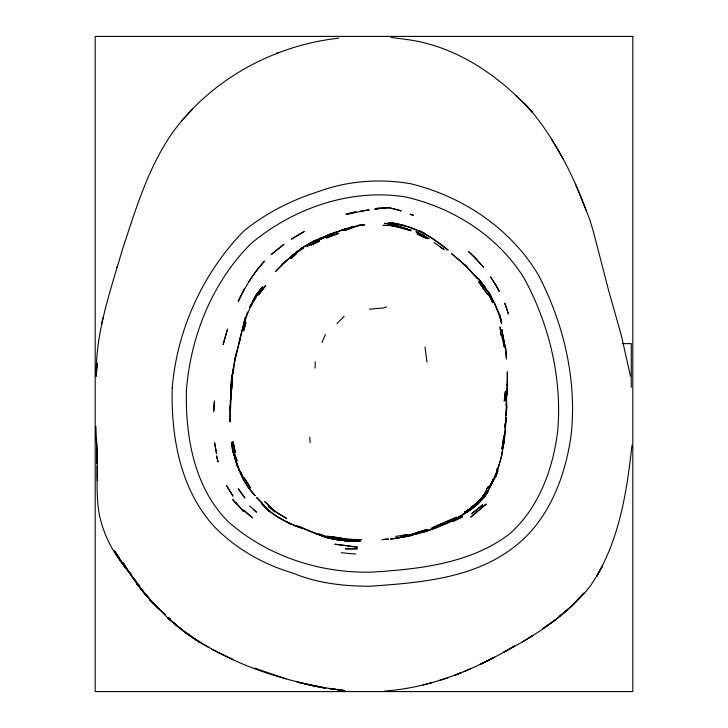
<?xml version="1.0" encoding="UTF-8"?>
<svg xmlns="http://www.w3.org/2000/svg" width="728" height="728" viewBox="0 0 728 728"><rect width="100%" height="100%" fill="white"/><g stroke="black" fill="none" stroke-linecap="round" stroke-linejoin="round"><path stroke-width="1.09" d="M506.579 411.757L506.561 400.7L505.068 433.697M96.342 437.856C98.599 462.744 95.222 487.951 98.935 512.658C103.431 536.054 115.206 557.575 131.759 574.61M507.225 385.785L507.261 383.856L507.143 385.858M230.13 407.325L230.057 410.619L230.248 406.188M233.16 373.109L235.026 359.068L236.573 352.579C233.096 365.21 231.941 378.16 231.076 391.191L231.568 379.816L232.478 374.565M315.078 368.022L315.269 361.734M230.403 402.866L230.594 398.434L230.421 401.028M213.759 409.764L213.668 411.356L214.451 400.964L213.759 409.764L214.032 406.388M507.025 387.851L506.788 391.846L507.034 388.788M506.442 410.237L506.788 405.778L506.005 415.597M232.66 373.519L233.006 369.387M230.694 397.388L231.286 391.091L230.039 421.84L229.839 407.471L230.967 396.087L230.721 397.652M631.922 445.5C626.608 494.367 618.4 545.945 589.534 587.087C566.684 615.151 535.699 635.517 503.858 652.088L514.669 645.945C475.111 669.46 431.276 687.678 384.966 690.999M96.305 371.999L97.206 363.354L96.314 376.312C95.304 332.459 110.547 290.718 122.504 249.204C135.854 209.2 148.057 167.613 172.536 132.651C211.311 79.379 273.619 45.373 338.802 38.156M506.424 418.473L503.649 444.089L504.968 434.807M507.334 390.991L506.752 395.304L507.389 371.853L507.525 386.049M101.547 324.724L103.067 317.654M243.816 327.209L245.336 321.767L242.906 330.339M244.462 324.242L242.697 330.248L243.616 327.136M116.862 267.576L117.536 265.474M247.502 312.066L244.371 320.911L243.798 324.015L245.291 317.799L234.398 361.661L240.568 337.364L239.285 341.814C242.906 324.834 248.812 308.445 257.166 293.22L252.489 302.075L255.619 295.877L262.799 286.614L257.312 293.42M321.994 342.533L325.352 334.398M238.265 301.219L244.199 289.107L238.265 301.219C245.209 286.777 253.672 273 264.473 261.115L256.12 271.116L248.566 281.945M249.931 306.761L252.88 301.301M249.859 306.87L251.306 303.967M250.305 307.607L253.344 301.801M486.386 491.773L481.272 498.88L486.386 491.773L482.236 497.561M482.71 497.679L487.76 490.863L476.649 504.449L478.323 502.575M255.619 295.877L259.177 291.1M181.909 120.63L192.592 109.054M470.789 509.664L462.617 514.496C473.018 509.309 482.045 501.346 488.115 491.4C465.765 521.603 426.189 533.815 390.545 539.12L410.738 535.435L427.573 530.676L425.088 531.613L457.402 518.099L450.541 521.567L461.188 515.533M477.595 504.213L479.779 501.947M337.019 323.56L344.107 316.38M473.819 507.634L478.651 503.048M296.114 253.153L290.29 258.413L296.114 253.153L295.65 253.453L303.649 248.157M555.528 619.71L542.924 628.564L555.528 619.71L566.466 610.701M468.049 509.964L471.18 507.853L464.573 512.039L468.35 509.755M461.47 515.379L450.404 521.539L455.173 519.373L472.754 508.089L466.612 512.148M527.9 638.547L532.123 635.853L522.613 641.896M313.577 241.214L301.683 248.084L313.577 241.214L323.196 237.219L313.331 241.35M306.788 246.91L314.887 242.224M326.08 237.665L333.87 234.361M485.694 661.652L494.621 657.184M424.633 531.968L435.481 527.645M432.559 529.019L438.001 526.481M445.691 523.65L455.173 519.373M321.621 237.901L311.457 242.624L343.571 229.438L353.517 226.353M463.609 671.789L470.716 668.677M322.577 237.474L328.374 234.68L336.445 232.077L331.158 233.843M276.704 53.235L278.196 52.589M348.384 229.274L352.944 227.464L344.253 230.458L348.384 229.274L347.638 229.493M330.157 234.216L326.171 235.981L343.571 229.438L347.311 228.474L340.877 230.558L363.254 224.688L356.338 225.735M438.793 680.644L447.866 677.75M386.541 306.952L383.019 308.035L369.333 309.173M423.105 684.984L432.032 682.573M348.657 213.859L347.292 214.196L369.196 209.801L360.114 211.184M408.763 536.117L410.274 535.808L396.505 538.01L408.008 536.272M403.376 535.271L407.443 534.67L395.841 536.39M350.459 540.04L361.789 539.685L347.429 539.257L339.312 537.901L347.429 539.257L355.282 539.639M622.285 343.625L631.258 343.625L631.258 387.378M331.222 538.838L348.858 541.086L360.406 541.141C344.963 540.904 329.101 539.43 314.805 533.169L326.563 537.4L339.849 540.367L321.994 535.999L330.194 538.52L322.049 535.726L330.012 538.447M341.186 552.725L355.819 554.072M345.19 690.854C281.618 682.172 216.398 661.051 167.695 617.908L177.359 626.062L167.695 617.908M391.173 37.447L406.925 39.53M393.921 223.296L388.615 222.577C411.156 224.615 431.194 235.754 448.184 250.15L430.039 236.855L419.892 230.922L425.061 233.67L409.9 227.427L393.921 223.296L403.221 225.252M395.413 226.335L389.171 225.261L382.974 225.416L388.452 225.289L398.917 227.145L411.202 230.721L395.413 226.335L396.924 226.672M406.797 39.503C456.356 46.092 499.208 75.676 532.123 111.966C555.928 141.268 573.236 175.494 586.377 210.756M310.92 685.448L297.115 682.054L325.48 688.224L309.573 685.057L322.495 687.651M397.806 225.962L388.352 224.643L398.789 226.344L411.156 230.357L397.806 225.962L400.973 227.018M341.487 539.885L348.858 541.086L335.845 539.111L345.791 540.986L340.567 539.639M285.958 678.787L254.582 668.113M294.321 525.47L303.176 528.555L300.182 527.509M318.764 533.67L327.855 537M285.749 521.576L297.87 526.845C284.566 521.767 271.344 514.714 261.816 503.858L269.069 511.074L264.291 505.405L262.244 503.676L269.069 511.074M232.924 659.35L211.493 649.221M288.224 522.813L291.182 524.333L275.648 515.606L277.705 516.816L267.922 509.982L269.915 511.857L265.866 507.916M208.208 647.11C193.93 639.521 180.89 629.811 169.069 618.8L183.456 631.103L198.753 641.605M440.167 246.865L444.08 249.567L434.015 242.588M270.097 507.689L277.45 513.113L286.423 518.345L274.893 511.22L264.81 501.729L274.893 511.22M268.941 506.915L268.132 506.224L274.602 511.82M136.591 582.063L128.037 570.825L123.278 562.808C134.362 582.182 148.239 600.109 165.393 614.478M168.723 617.426L170.352 618.882M253.335 509.318L256.502 512.23L249.595 505.869M516.088 95.632L525.043 104.077L532.332 112.148M168.186 618.39L149.686 599.599L158.931 608.735M155.21 604.886L146.965 596.323L136.491 583.319L146.965 596.323L158.203 607.998L156.711 606.442M474.82 275.603L464.91 265.001L477.386 278.478L469.933 270.079M127.6 569.888L124.142 565.947L114.514 550.823L125.252 567.549L139.885 586.386L138.566 584.657M150.651 600.491L136.491 583.319M480.717 281.618L490.572 295.004L494.103 302.675L488.506 292.492L490.572 295.004C484.948 288.77 481.345 281.035 475.029 275.348L485.576 288.006L478.514 278.66L482.309 283.774M482.2 286.659L478.696 281.827L487.842 294.722L482.2 286.659L484.211 289.589M118.819 557.839L125.252 567.549M551.36 138.875L563.49 159.532M575.539 184.22L589.635 219.128L593.384 231.559L608.344 289.462L621.248 335.08L630.448 376.03M499.799 314.933L494.585 303.44L501.719 321.958L499.435 314.942L501.61 323.623L500.136 315.843M501.628 335.735L504.486 347.611L503.549 343.698M502.675 335.199L505.569 348.958L501.829 329.375L502.784 335.999M425.006 347.029L426.999 362.216M309.791 437.237L310.128 442.742M96.542 444.007L97.188 463.754L95.896 426.408M97.197 466.066L97.497 480.808L97.361 473.655M230.894 392.183L230.885 394.003L230.885 387.433L230.894 392.183M506.542 395.604L506.288 405.669L506.861 392.683L506.542 395.604M172.218 387.897C170.916 436.991 180.426 490.162 214.878 527.254C236.6 549.167 263.718 564.573 293.293 573.2C317.253 583.301 343.671 586.131 369.451 586.268C418.782 582.819 472.8 578.824 513.386 547.547C548.202 521.494 564.974 477.95 570.998 436.09C577.304 380.881 563.9 323.578 538.183 274.638C510.346 228.219 462.535 196.351 410.337 183.647C379.752 178.569 348.084 180.681 318.873 191.446C291.482 200.136 265.838 213.022 243.525 231.286C202.821 273.164 177.077 329.629 172.218 387.897M186.45 389.762C185.221 436.136 194.03 487.478 228.046 521.53C267.021 556.055 320.111 573.537 371.917 572.117C419.455 569.15 471.052 563.527 509.991 533.588C539.084 507.489 553.171 468.577 557.739 430.576C562.162 378.251 549.276 324.715 524.406 278.688C498.298 236.227 452.78 207.262 404.495 196.76C350.022 188.379 292.956 208.49 251.196 243.425C212.503 281.809 190.782 335.863 186.45 389.762M232.105 382.327L231.722 389.262L232.523 377.641L232.105 382.327M506.042 395.158L505.696 400.564L506.351 392.447L506.042 395.158M231.258 380.926L230.603 390.891L232.632 373.036L231.659 378.505L233.224 370.379L231.258 380.926M504.804 395.377L504.295 401.228L505.423 391.218L504.804 395.377M503.949 441.632L501.51 456.374L495.186 477.914L497.916 470.77L495.923 476.13L501.51 456.374L503.949 441.632M503.194 439.958L501.965 449.085L504.613 433.679L503.194 439.958M506.215 417.79L504.813 427.045L506.215 417.79M223.833 341.869L223.114 344.562L227.546 329.029L223.833 341.869M244.299 328.319L243.58 330.903L245.909 322.668L244.299 328.319M497.652 467.567L496.714 470.807L497.652 467.567M244.035 324.178L242.278 330.157L244.035 324.178M497.315 470.415L493.493 480.016L497.315 470.415M493.566 478.642L489.216 487.132L493.566 478.642M494.512 478.505L486.741 493.256L494.512 478.505M256.201 296.615L254.154 300.591L257.576 294.13L256.201 296.615M599.481 571.334L596.614 576.585L602.675 565.592L599.481 571.334M487.36 488.097L486.413 489.671L488.297 486.613L487.36 488.097M486.44 490.654C482.682 497.379 477.413 503.339 470.852 507.434L477.486 502.329L482.609 496.578L486.44 490.654M257.876 293.257L254.9 297.907L261.37 288.425L257.876 293.257M260.333 291.701L258.085 295.04L263.136 288.079L260.333 291.701M262.034 290.326L258.749 294.694L265.702 285.522L262.034 290.326M485.603 495.268L482.537 498.98L485.603 495.268M281.891 265.129L275.648 271.353L284.066 262.671L293.712 254.545L281.59 264.692L286.468 260.569L281.891 265.129M583.756 593.174L571.899 605.851L559.75 616.225L571.899 605.851L583.756 593.174M293.639 256.11L291.619 257.985L296.196 253.817L293.639 256.11M293.457 255.792L290.336 258.686L296.15 253.371L293.457 255.792M296.169 252.088L291.182 256.447L302.084 248.011L296.169 252.088M486.049 504.113L470.852 517.053L486.049 504.113M272.418 253.562L271.307 254.491L284.056 244.217L272.418 253.562M482.573 504.923L471.78 513.65L482.573 504.923M296.078 236.309L291.409 239.148L304.34 231.477L296.078 236.309M351.078 227.373L345.791 229.811L355.328 226.29L351.078 227.373M487.587 660.66L479.952 664.427L492.72 658.158L487.587 660.66M462.416 516.825L453.38 521.193L462.416 516.825M324.006 237.583L314.969 241.778L332.578 233.97L324.006 237.583M328.146 237.137L326.453 237.956L338.811 233.288L328.146 237.137M437.537 525.352L431.813 528.018L456.502 517.28L437.537 525.352M313.732 243.798L310.965 245.09L319.692 241.086L313.732 243.798M331.322 234.807L326.253 236.982L333.033 234.17L331.322 234.807M461.598 672.545L455.2 675.12L461.598 672.545M427.218 529.948L419.064 532.596L427.218 529.948M427.109 529.42L417.572 532.377L427.109 529.42M415.77 533.087L405.678 535.972L424.142 530.976L415.77 533.087M349.577 213.35L346.055 214.25L356.11 211.775L349.577 213.35M361.643 225.034L358.44 225.434L364.865 224.697L361.643 225.034M376.758 208.854L374.692 209.1L378.66 208.681L376.758 208.854M384.757 539.357L381.973 539.63L388.443 539.048L384.757 539.357M384.839 207.935L377.086 208.363L390.108 207.717L384.839 207.935M357.12 548.785L345.372 548.812L357.12 548.785M632.823 36.4L95.177 36.4L95.177 691.6L632.823 691.6L632.823 36.4M388.279 223.514L384.42 223.35L395.568 224.069L388.279 223.514M334.343 537.2L331.167 536.855L340.395 537.883L334.343 537.2M393.075 224.342L389.107 223.878L397.06 224.925L393.075 224.342M342.324 538.775L327.327 536.254L342.324 538.775M343.752 690.381L328.92 688.488L343.752 690.381M357.248 547.119L335.026 544.226L357.248 547.119M393.266 208.618L390.081 208.062L401.283 210.893L393.266 208.618M300.509 526.908L295.067 525.452L318.336 534.616L300.509 526.908M411.602 214.678L410.028 214.15L413.358 215.279L411.602 214.678M423.041 234.989L415.943 231.722L429.047 238.775L423.041 234.989M422.768 236.627L417.071 233.961L426.299 238.284L422.768 236.627M193.12 637.837L186.022 632.969L199.745 642.415L193.12 637.837M459.523 260.151L451.624 253.69L467.194 267.167L459.523 260.151M252.398 517.808L243.653 510.155L252.398 517.808M474.41 257.111L468.441 251.442L476.449 259.195L474.41 257.111M262.453 503.53L256.611 497.506L262.453 503.53M255.155 495.65C241.132 481.608 235.226 461.525 231.368 442.56L232.987 452.67L232.323 448.53L237.137 465.601L233.251 452.261L232.023 442.205L233.251 452.261L239.521 471.116L237.319 465.228L243.461 479.67L248.312 487.478L255.155 495.65M529.993 109.591L524.87 104.122L532.123 111.966L529.993 109.591M483.419 267.131L475.43 258.149L483.419 267.131M236.427 503.922L232.678 499.499L236.427 503.922M243.188 511.156L235.863 502.602L243.188 511.156M152.562 602.748L141.842 589.908L152.562 602.748M250.596 487.915L244.126 477.841L250.596 487.915M244.836 497.87L238.356 488.916L244.836 497.87M496.651 286.068L490.59 276.913L499.253 291.437L496.651 286.068M232.942 495.986L226.681 485.794L232.942 495.986M492.283 301.61L488.306 293.757L492.892 302.884L492.283 301.61M241.778 474.483L240.286 471.125L244.007 479.579L241.778 474.483M506.47 307.78L504.768 303.294L508.408 314.005L506.47 307.78M237.028 460.961L234.725 454.354L232.651 442.624L233.925 452.543L233.133 446.519L234.725 454.354L237.028 460.961M235.217 452.379L233.825 445.045L235.217 452.379M217.017 457.721L216.553 455.892L218.072 461.952L217.017 457.721M216.489 453.38L214.56 442.606L216.489 453.38M500.982 335.007L500.109 327.127L500.982 335.007M505.769 349.495L505.523 347.82L506.46 359.041L505.769 349.495M234.152 450.104L233.16 441.741L234.152 450.104"/></g></svg>
